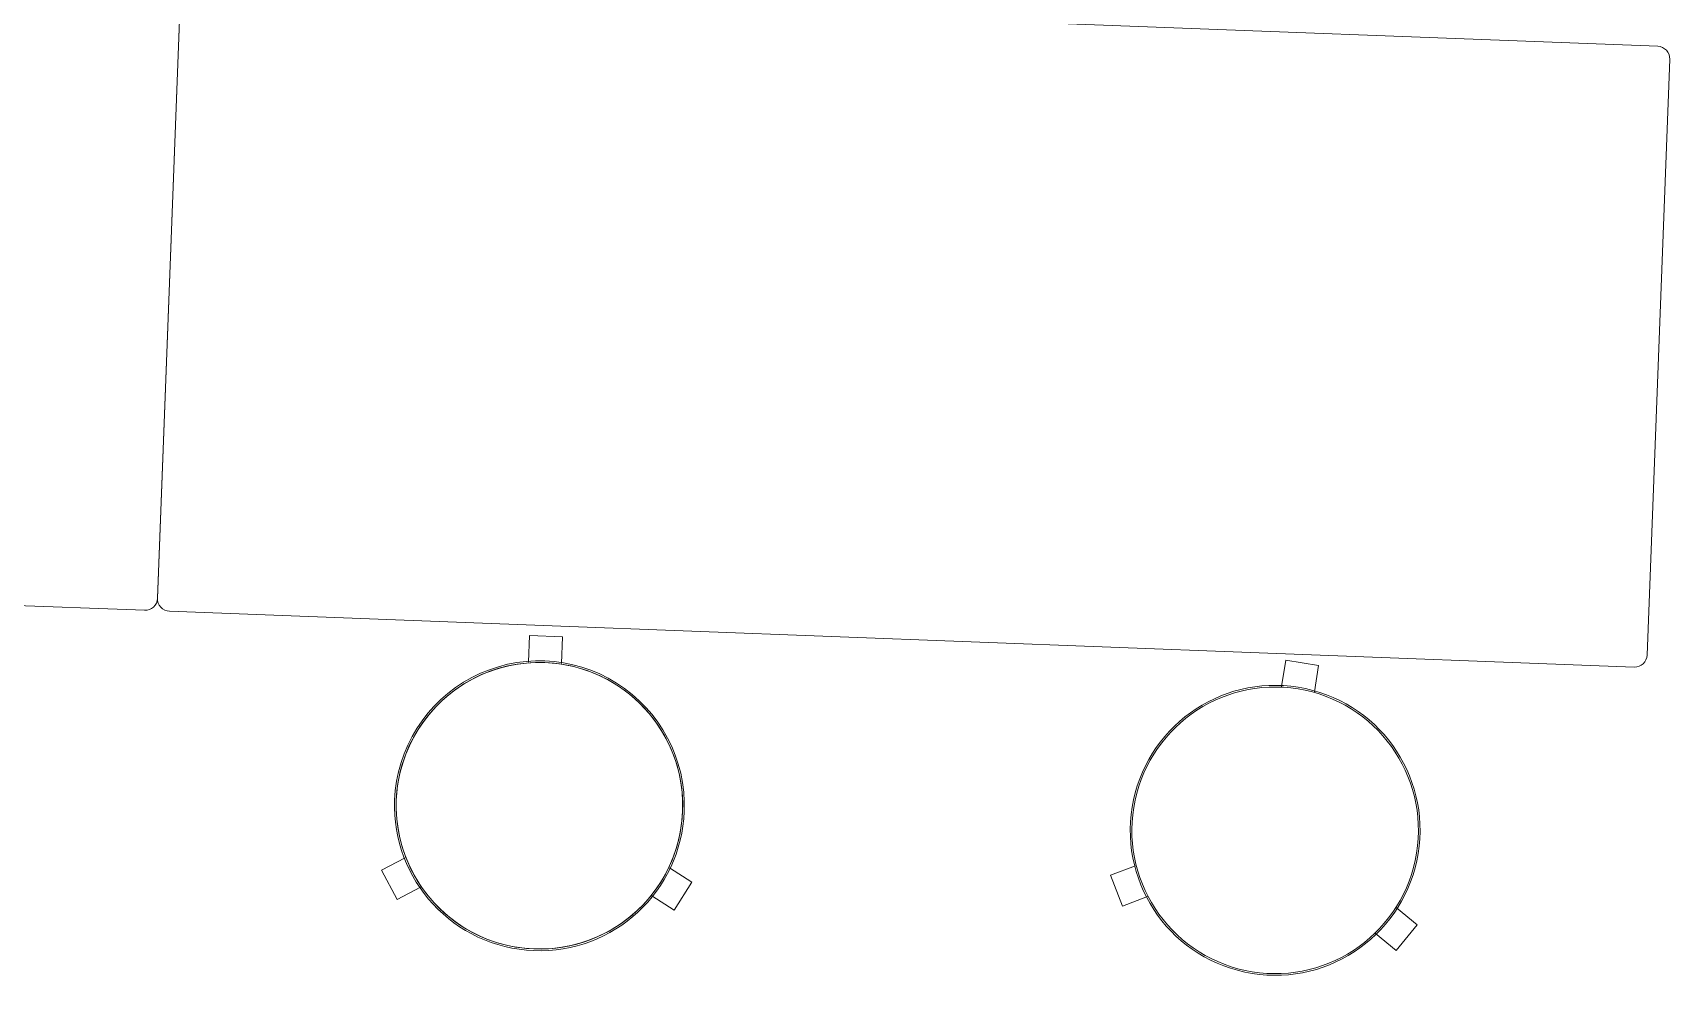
# Model space of a CAD drawing. Header units: millimetres. Extents: x 18438 to 82538, y -3412 to 53720.
# Drawn here: x 21248 to 23225, y 25937 to 27103 of the extents above; entities that cross this region are included whole.
import ezdxf

# ---------------------------------------------------------------- set-up
doc = ezdxf.new("R2010")
doc.units = ezdxf.units.MM
doc.header["$MEASUREMENT"] = 0
doc.layers.add('I-FURN', color=40, linetype='Continuous', lineweight=13)

# ---------------------------------------------------------------- blocks, each defined once
blk = doc.blocks.new('Existing Furniture_Rectangular Meeting Table_ET2 - ET2-9694637-GA PLAN - LEVEL 11')
at = {"layer": 'I-FURN', "color": 0, "lineweight": -2}
for p, q in [((885, 426), (-885, 426)), ((-900, 411), (-900, -309)), ((900, -309), (900, 411)), ((-885, -324), (-422.7, -324)), ((-422.7, -324), (421.3, -324)), ((421.3, -324), (885, -324))]:
    blk.add_line(p, q, dxfattribs=at)
for centre, start, end in [((-885, 411), 90, 180), ((885, 411), 360, 90), ((-885, -309), 180, 270), ((885, -309), 270, 0)]:
    blk.add_arc(centre, 15, start, end, dxfattribs=at)
blk = doc.blocks.new('Existing Furniture_Aalto Stool 60_EC4 - EC4A-10015310-GA PLAN - LEVEL 11')
at = {"layer": 'I-FURN', "color": 0, "lineweight": -2}
for p, q in [((20, 205), (-20, 205)), ((-20, 172.8), (-20, 205)), ((20, 205), (20, 172.8)), ((-187.5, -85.2), (-159.6, -69.1)), ((159.6, -69.1), (187.5, -85.2)), ((-187.5, -85.2), (-167.5, -119.8)), ((167.5, -119.8), (187.5, -85.2)), ((-139.6, -103.7), (-167.5, -119.8)), ((167.5, -119.8), (139.6, -103.7))]:
    blk.add_line(p, q, dxfattribs=at)
for radius, start, end in [(175, 360, 180), (173, 360, 180), (173, 0, 180), (175, 180, 360), (173, 180, 360), (173, 180, 0)]:
    blk.add_arc((0, 0), radius, start, end, dxfattribs=at)
blk = doc.blocks.new('Existing Furniture_Aalto Stool 60_EC4 - EC4A-10015315-GA PLAN - LEVEL 11')
at = {"layer": 'I-FURN', "color": 0, "lineweight": -2}
for p, q in [((-167.5, 119.8), (-187.5, 85.2)), ((-167.5, 119.8), (-139.6, 103.7)), ((139.6, 103.7), (167.5, 119.8)), ((187.5, 85.2), (167.5, 119.8)), ((-159.6, 69.1), (-187.5, 85.2)), ((187.5, 85.2), (159.6, 69.1)), ((-20, -205), (-20, -172.8)), ((20, -172.8), (20, -205)), ((-20, -205), (20, -205))]:
    blk.add_line(p, q, dxfattribs=at)
for radius, start, end in [(175, 0, 180), (173, 0, 180), (173, 0, 180), (175, 180, 360), (173, 180, 360), (173, 180, 360)]:
    blk.add_arc((0, 0), radius, start, end, dxfattribs=at)

msp = doc.modelspace()

# ---------------------------------------------------------------- block references
at = {"layer": 'I-FURN', "color": 40, "lineweight": 0}
for name, p, rotation in [('Existing Furniture_Rectangular Meeting Table_ET2 - ET2-9694637-GA PLAN - LEVEL 11', (20510.7, 26763.1), 357.816525054261), ('Existing Furniture_Rectangular Meeting Table_ET2 - ET2-9694637-GA PLAN - LEVEL 11', (22309.4, 26694.6), 357.816525054261), ('Existing Furniture_Aalto Stool 60_EC4 - EC4A-10015310-GA PLAN - LEVEL 11', (21859.5, 26169.7), 357.816525054261), ('Existing Furniture_Aalto Stool 60_EC4 - EC4A-10015315-GA PLAN - LEVEL 11', (22747.9, 26140), 170.8165250542607)]:
    msp.add_blockref(name, p, dxfattribs=dict(at, rotation=rotation))

doc.saveas('drawing.dxf')
